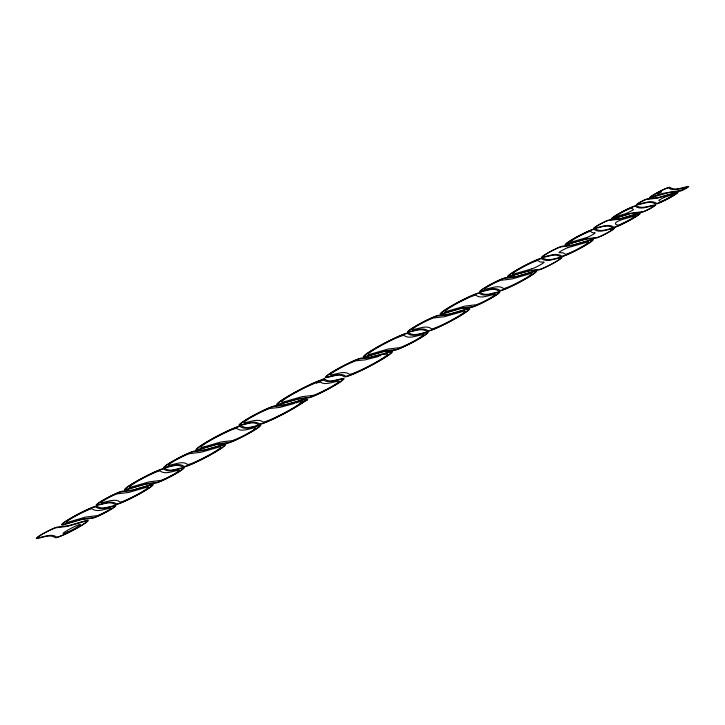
<?xml version="1.0" encoding="UTF-8"?>
<svg xmlns="http://www.w3.org/2000/svg" width="725" height="725" viewBox="0 0 725 725"><rect width="100%" height="100%" fill="white"/><g stroke="black" fill="none" stroke-linecap="round" stroke-linejoin="round"><path stroke-width="1.09" d="M617.283 225.176C608.628 221.578 632.508 217.319 633.976 215.887A10.268 0.97 -27.6 0 1 635.426 215.606M687.454 187.258C677.503 193.53 662.188 190.892 651.113 197.698A11.482 1.078 -27.6 0 1 656.415 193.131A11.482 1.078 -27.6 0 1 669.773 187.322C675.002 191.173 682.606 187.195 688.342 186.533A5.021 0.471 -27.6 0 1 685.687 188.636A5.021 0.471 -27.6 0 1 679.923 191.21L669.519 192.406L653.433 196.928M411.99 342.562L411.909 342.608A17.953 1.686 -27.6 0 1 396.657 349.432L396.421 349.495A17.953 1.686 -27.6 0 1 395.333 349.658L384.884 350.918L368.2 355.757A24.405 2.293 -27.6 0 1 379.465 346.042A24.405 2.293 -27.6 0 1 407.867 333.699C412.815 337.315 419.92 333.645 425.385 332.938A17.953 1.686 -27.6 0 1 426.499 332.766M664.209 197.345L658.771 200.245L660.23 201.459M626.898 213.25L633.605 209.67L631.801 208.356M615.045 217.835L614.374 218.053A12.923 1.214 -27.6 0 1 612.48 218.37M386.923 352.848L387.485 352.658A25.846 2.429 -27.6 0 1 375.559 362.944A25.846 2.429 -27.6 0 1 345.49 376.021C340.514 372.514 333.563 376.003 328.09 376.773A19.385 1.822 -27.6 0 1 338.321 368.672A19.385 1.822 -27.6 0 1 360.542 358.721L368.11 358.041L379.565 355.187M383.897 354.652L384.468 354.462A21.759 2.048 -27.6 0 1 374.426 363.116A21.759 2.048 -27.6 0 1 349.106 374.127C344.293 370.575 336.898 374.073 331.379 374.888A15.297 1.441 -27.6 0 1 339.454 368.499A15.297 1.441 -27.6 0 1 356.99 360.642L364.929 359.908L376.375 357.035M300.676 400.581L301.237 400.39A25.846 2.429 -27.6 0 1 289.311 410.676A25.846 2.429 -27.6 0 1 259.242 423.753C254.267 420.228 247.307 423.744 241.842 424.506A19.385 1.822 -27.6 0 1 252.073 416.395A19.385 1.822 -27.6 0 1 274.295 406.453L282.315 405.683L294.558 402.538M297.649 402.384L298.22 402.185A21.759 2.048 -27.6 0 1 288.178 410.848A21.759 2.048 -27.6 0 1 262.858 421.859C258.272 418.352 250.614 421.742 245.132 422.621A15.297 1.441 -27.6 0 1 253.206 416.222A15.297 1.441 -27.6 0 1 270.742 408.374L280.104 407.359L294.577 403.39M569.669 243.482L568.645 243.827A15.796 1.486 -27.6 0 1 575.94 237.537A15.796 1.486 -27.6 0 1 594.319 229.544C599.421 233.387 606.916 229.363 612.525 228.765A9.334 0.879 -27.6 0 1 613.187 228.683M464.136 310.146L465.097 309.82A22.973 2.166 -27.6 0 1 454.493 318.964A22.973 2.166 -27.6 0 1 427.768 330.591C422.829 326.875 415.615 330.663 410.132 331.343A16.512 1.55 -27.6 0 1 418.851 324.447A16.512 1.55 -27.6 0 1 437.782 315.964L445.92 315.194L458.309 312.004M461.1 311.949L462.079 311.623A18.886 1.776 -27.6 0 1 453.361 319.136A18.886 1.776 -27.6 0 1 431.384 328.697C426.354 324.909 419.014 328.769 413.422 329.467A12.425 1.169 -27.6 0 1 412.462 329.549M387.803 352.278L385.274 353.111M653.714 196.557L652.174 197.073A10.05 0.943 -27.6 0 1 650.751 197.345M614.637 218.243L631.067 213.549L641.752 212.28A7.893 0.743 -27.6 0 0 650.805 208.229A7.893 0.743 -27.6 0 0 654.974 204.93C649.256 205.655 641.815 209.525 636.641 205.71A14.355 1.35 -27.6 0 0 619.938 212.978A14.355 1.35 -27.6 0 0 613.314 218.687L630.632 213.259L643.002 211.609A6.462 0.607 -27.6 0 0 649.228 208.936A6.462 0.607 -27.6 0 0 654.349 205.601A6.462 0.607 -27.6 0 0 653.814 205.592C648.032 206.362 640.61 210.159 635.372 206.38A12.923 1.214 -27.6 0 0 623.337 211.292A12.923 1.214 -27.6 0 0 612.462 218.325M300.123 400.762L299.017 401.124M297.078 402.574L295.954 402.946M569.27 243.899L572.949 242.413M463.502 310.354L458.762 311.868M460.447 312.167L444.434 316.707L434.23 317.894A12.425 1.169 -27.6 0 0 422.322 322.997A12.425 1.169 -27.6 0 0 412.407 329.431M513.735 274.902L511.451 275.663A18.669 1.758 -27.6 0 1 520.07 268.232A18.669 1.758 -27.6 0 1 541.783 258.789C546.877 262.495 554.145 258.762 559.763 258.018A12.207 1.151 -27.6 0 1 560.706 257.937M385.537 353.311L384.458 353.664M571.336 242.929L567.584 244.452A17.228 1.622 -27.6 0 1 575.541 237.601A17.228 1.622 -27.6 0 1 595.588 228.882C600.662 232.707 608.121 228.683 613.685 228.103A10.766 1.015 -27.6 0 1 608.003 232.607A10.766 1.015 -27.6 0 1 595.651 238.135L586.552 239.078L572.496 242.857M298.473 401.306L297.141 401.732M570.901 243.364L585.691 238.851L596.902 237.456A9.334 0.879 -27.6 0 0 605.565 233.767A9.334 0.879 -27.6 0 0 613.278 228.864M513.391 275.301L528.126 270.788L539.337 269.383A12.207 1.151 -27.6 0 0 550.955 264.407A12.207 1.151 -27.6 0 0 560.769 258.064M383.915 353.836L383.389 353.999M380.824 355.658L380.281 355.83M384.567 353.338L370.738 357.09L361.793 358.041A20.817 1.958 -27.6 0 0 337.923 368.726A20.817 1.958 -27.6 0 0 326.93 377.435C332.331 376.728 339.327 373.121 344.212 376.683A27.278 2.565 -27.6 0 0 375.958 362.881A27.278 2.565 -27.6 0 0 388.546 352.024M296.616 401.904L295.066 402.384M382.084 354.416L381.314 354.652M378.948 356.256L376.882 356.89M518.511 273.388L510.391 276.288A20.101 1.894 -27.6 0 1 519.671 268.295A20.101 1.894 -27.6 0 1 543.061 258.118C548.118 261.816 555.332 258.1 560.923 257.357A13.639 1.287 -27.6 0 1 553.728 263.057A13.639 1.287 -27.6 0 1 538.086 270.062L529.875 270.842L518.058 273.842M380.806 354.806L380.054 355.032M663.919 197.436L672.256 194.771A7.404 0.698 -27.6 0 1 673.244 194.554M627.08 213.195L617.392 216.258A8.836 0.834 -27.6 0 1 616.178 216.512M259.106 425.747A17.953 1.686 -27.6 0 0 257.991 425.928C252.517 426.672 245.585 430.197 240.528 426.78A24.405 2.293 -27.6 0 0 212.081 439.033A24.405 2.293 -27.6 0 0 200.807 448.748L217.5 443.908L227.94 442.64A17.953 1.686 -27.6 0 0 229.028 442.486L229.263 442.422M587.033 237.438L571.672 242.023A11.709 1.106 -27.6 0 1 569.977 242.331M532.014 268.767L514.478 273.86A14.582 1.368 -27.6 0 1 521.202 268.06A14.582 1.368 -27.6 0 1 538.168 260.683L540.016 261.933L543.822 262.205M568.482 247.506A5.483 0.517 -27.6 0 0 562.292 250.315A5.483 0.517 -27.6 0 0 559.247 252.635L563.234 252.862L565.246 254.158A13.141 1.233 -27.6 0 0 580.698 247.424A13.141 1.233 -27.6 0 0 586.607 242.277L568.146 247.578M687.4 187.159C681.636 187.875 673.652 191.817 668.504 187.983A10.05 0.943 -27.6 0 0 659.152 191.808A10.05 0.943 -27.6 0 0 650.688 197.209M594.908 233.006L592.171 232.58L590.694 231.438A11.709 1.106 -27.6 0 0 579.792 235.897A11.709 1.106 -27.6 0 0 569.932 242.222M594.672 232.997L594.754 232.997A4.903 0.462 -27.6 0 1 592.008 235.063A4.903 0.462 -27.6 0 1 586.434 237.583M656.614 203.353C651.313 199.602 643.845 203.399 638.045 204.142A5.03 0.471 -27.6 0 1 637.683 204.187A5.03 0.471 -27.6 0 1 641.734 201.487A5.03 0.471 -27.6 0 1 646.464 199.466L657.575 198.115L675.274 192.977A11.482 1.078 -27.6 0 1 676.933 192.678M673.326 194.726A7.404 0.698 -27.6 0 1 667.109 198.65A7.404 0.698 -27.6 0 1 660.339 201.514M616.096 216.349A8.836 0.834 -27.6 0 1 623.536 211.627A8.836 0.834 -27.6 0 1 631.656 208.211M635.499 215.742A10.268 0.97 -27.6 0 1 626.844 221.27A10.268 0.97 -27.6 0 1 617.356 225.23M543.714 262.205A7.042 0.662 -27.6 0 1 539.672 265.214A7.042 0.662 -27.6 0 1 531.86 268.803M676.978 192.768A11.482 1.078 -27.6 0 1 667.299 198.985A11.482 1.078 -27.6 0 1 656.651 203.399M594.826 227.922A7.893 0.743 -27.6 0 0 595.334 227.849C600.998 227.197 608.502 223.264 613.667 227.07A14.355 1.35 -27.6 0 0 630.369 219.802A14.355 1.35 -27.6 0 0 636.994 214.083L619.639 219.14L608.556 220.491A7.893 0.743 -27.6 0 0 601.315 223.572A7.893 0.743 -27.6 0 0 594.717 227.732M542.726 256.913A10.766 1.015 -27.6 0 0 543.533 256.822C549.197 256.07 556.501 252.318 561.63 256.052A17.228 1.622 -27.6 0 0 581.677 247.334A17.228 1.622 -27.6 0 0 589.624 240.473L572.433 245.476L561.558 246.799A10.766 1.015 -27.6 0 0 551.435 251.122A10.766 1.015 -27.6 0 0 542.653 256.75M480.874 291.115A13.639 1.287 -27.6 0 0 481.953 291.051C487.544 290.308 494.767 286.593 499.824 290.281A20.101 1.894 -27.6 0 0 523.214 280.113A20.101 1.894 -27.6 0 0 532.485 272.111L515.493 277.05L504.799 278.346A13.639 1.287 -27.6 0 0 491.65 283.992A13.639 1.287 -27.6 0 0 480.838 291.042M426.853 332.956A17.953 1.686 -27.6 0 1 412.462 342.318M426.617 332.775A17.953 1.686 -27.6 0 1 426.798 332.847M259.468 425.947A17.953 1.686 -27.6 0 1 252.191 431.321L251.72 431.602A17.953 1.686 -27.6 0 1 229.263 442.422M259.233 425.756A17.953 1.686 -27.6 0 1 259.414 425.838M97.367 504.627A13.639 1.287 -27.6 0 0 98.455 504.555C104.047 503.812 111.26 500.105 116.317 503.793A20.101 1.894 -27.6 0 0 139.708 493.625A20.101 1.894 -27.6 0 0 148.988 485.623L131.986 490.553L121.293 491.858A13.639 1.287 -27.6 0 0 108.143 497.504A13.639 1.287 -27.6 0 0 97.331 504.546M114.749 506.286A12.207 1.151 -27.6 0 1 104.935 512.629A12.207 1.151 -27.6 0 1 93.307 517.605L82.405 518.946L65.431 523.885A18.669 1.758 -27.6 0 1 74.05 516.454A18.669 1.758 -27.6 0 1 95.763 507.011C100.857 510.717 108.116 506.983 113.743 506.24A12.207 1.151 -27.6 0 1 114.686 506.159M37.609 537.823A10.766 1.015 -27.6 0 0 38.407 537.732C44.071 536.98 51.384 533.228 56.505 536.962A17.228 1.622 -27.6 0 0 76.551 528.244A17.228 1.622 -27.6 0 0 84.508 521.384L67.307 526.386L56.441 527.709A10.766 1.015 -27.6 0 0 46.309 532.032A10.766 1.015 -27.6 0 0 37.528 537.66M111.088 508.234A8.12 0.761 -27.6 0 1 104.309 512.521A8.12 0.761 -27.6 0 1 96.86 515.683L85.758 517.043L68.449 522.082A14.582 1.368 -27.6 0 1 75.182 516.282A14.582 1.368 -27.6 0 1 92.148 508.905C97.331 512.684 104.726 508.887 110.454 508.125A8.12 0.761 -27.6 0 1 110.998 508.044M101.065 502.76A9.552 0.897 -27.6 0 0 101.745 502.679C107.436 501.918 114.795 498.138 119.942 501.899A16.013 1.504 -27.6 0 0 138.575 493.798A16.013 1.504 -27.6 0 0 145.961 487.418L128.633 492.456L117.74 493.779A9.552 0.897 -27.6 0 0 108.813 497.586A9.552 0.897 -27.6 0 0 100.974 502.588M179.292 470.353A10.993 1.033 -27.6 0 1 170.393 476.08A10.993 1.033 -27.6 0 1 159.989 480.53L149.169 481.844L131.95 486.847A17.454 1.64 -27.6 0 1 140.007 479.896A17.454 1.64 -27.6 0 1 160.316 471.069C165.363 474.893 172.786 470.978 178.386 470.298A10.993 1.033 -27.6 0 1 179.211 470.208M168.526 465.223A12.425 1.169 -27.6 0 0 169.478 465.142C175.015 464.526 182.473 460.484 187.44 464.372A18.886 1.776 -27.6 0 0 209.416 454.82A18.886 1.776 -27.6 0 0 218.134 447.298L201.242 452.219L190.285 453.569A12.425 1.169 -27.6 0 0 178.377 458.68A12.425 1.169 -27.6 0 0 168.463 465.115M423.228 334.814A13.866 1.305 -27.6 0 1 412.326 341.946A13.866 1.305 -27.6 0 1 398.886 347.737L388.247 349.015L371.218 353.963A20.318 1.912 -27.6 0 1 380.598 345.87A20.318 1.912 -27.6 0 1 404.242 335.593C409.29 339.282 416.531 335.539 422.095 334.823A13.866 1.305 -27.6 0 1 423.192 334.76M494.994 294.622A10.993 1.033 -27.6 0 1 486.094 300.349A10.993 1.033 -27.6 0 1 475.7 304.799L464.87 306.113L447.66 311.107A17.454 1.64 -27.6 0 1 455.717 304.165A17.454 1.64 -27.6 0 1 476.017 295.338C481.065 299.153 488.496 295.247 494.097 294.558A10.993 1.033 -27.6 0 1 494.912 294.477M484.572 289.248A9.552 0.897 -27.6 0 0 485.252 289.166C490.943 288.414 498.293 284.626 503.44 288.387A16.013 1.504 -27.6 0 0 522.072 280.285A16.013 1.504 -27.6 0 0 529.467 273.914L512.14 278.944L501.247 280.267A9.552 0.897 -27.6 0 0 492.32 284.073A9.552 0.897 -27.6 0 0 484.472 289.085M657.638 193.638L661.553 191.618L657.638 193.638M322.969 379.229L316.354 382.909L318.085 382.646L324.7 378.967L322.969 379.229M305.968 400.019L300.087 403.29L301.817 403.028L307.699 399.747L305.968 400.019M676.334 192.343L658.69 197.463L647.715 198.786A6.462 0.607 -27.6 0 0 640.302 202.103A6.462 0.607 -27.6 0 0 636.894 204.803C642.549 204.242 650.18 200.1 655.337 204.024A12.923 1.214 -27.6 0 0 670.371 197.481A12.923 1.214 -27.6 0 0 676.334 192.343M285.07 401.55L284.78 401.641A21.759 2.048 -27.6 0 1 294.821 392.986A21.759 2.048 -27.6 0 1 320.142 381.975C325.153 385.646 332.34 381.93 337.868 381.214A15.297 1.441 -27.6 0 1 329.793 387.612A15.297 1.441 -27.6 0 1 312.257 395.46L301.709 396.738L285.07 401.55M282.043 403.354L281.762 403.444A25.846 2.429 -27.6 0 1 293.688 393.158A25.846 2.429 -27.6 0 1 323.767 380.081C328.624 383.779 335.847 379.837 341.158 379.329A19.385 1.822 -27.6 0 1 330.935 387.44A19.385 1.822 -27.6 0 1 308.705 397.382L298.347 398.632L282.043 403.354M221.152 445.503L204.595 450.325L193.838 451.648A16.512 1.55 -27.6 0 0 174.906 460.121A16.512 1.55 -27.6 0 0 166.188 467.027C171.626 466.42 178.948 462.45 183.824 466.266A22.973 2.166 -27.6 0 0 210.549 454.647A22.973 2.166 -27.6 0 0 221.152 445.503M638.054 213.458L620.745 218.488L609.807 219.82A9.334 0.879 -27.6 0 0 599.104 224.605A9.334 0.879 -27.6 0 0 594.183 228.511C599.793 227.913 607.278 223.889 612.389 227.732A15.796 1.486 -27.6 0 0 630.768 219.738A15.796 1.486 -27.6 0 0 638.054 213.458M590.304 239.975L573.412 244.851L562.808 246.119A12.207 1.151 -27.6 0 0 548.816 252.382A12.207 1.151 -27.6 0 0 542.373 257.484C548 256.741 555.259 253.007 560.353 256.713A18.669 1.758 -27.6 0 0 582.075 247.27A18.669 1.758 -27.6 0 0 590.685 239.839L590.304 239.975M533.546 271.476L516.671 276.379L506.041 277.675A15.071 1.423 -27.6 0 0 488.759 285.405A15.071 1.423 -27.6 0 0 480.802 291.713C486.303 291.033 493.589 287.2 498.546 290.952A21.533 2.03 -27.6 0 0 523.604 280.049A21.533 2.03 -27.6 0 0 533.546 271.476M445.15 312.738L444.642 312.91A21.533 2.03 -27.6 0 1 454.584 304.337A21.533 2.03 -27.6 0 1 479.642 293.444C484.599 297.187 491.885 293.353 497.386 292.673A15.08 1.423 -27.6 0 1 489.429 298.981A15.08 1.423 -27.6 0 1 472.147 306.72L461.517 308.007L445.15 312.738M444.153 313.354L443.582 313.544A22.973 2.166 -27.6 0 1 454.185 304.4A22.973 2.166 -27.6 0 1 480.911 292.773C485.786 296.588 493.109 292.628 498.546 292.012A16.512 1.55 -27.6 0 1 489.828 298.917A16.512 1.55 -27.6 0 1 470.897 307.391L460.384 308.669L444.153 313.354M466.157 309.185L449.473 314.034L439.033 315.293A17.944 1.686 -27.6 0 0 418.452 324.501A17.944 1.686 -27.6 0 0 408.982 332.005C414.519 331.171 421.442 327.8 426.49 331.252A24.405 2.293 -27.6 0 0 454.892 318.9A24.405 2.293 -27.6 0 0 466.157 309.185M367.702 356.202L367.14 356.392A25.846 2.429 -27.6 0 1 379.066 346.106A25.846 2.429 -27.6 0 1 409.136 333.029C414.057 336.627 421.116 332.983 426.536 332.277A19.385 1.822 -27.6 0 1 416.304 340.388A19.385 1.822 -27.6 0 1 394.083 350.329L383.724 351.58L367.702 356.202M281.073 403.952L280.702 404.079A27.278 2.565 -27.6 0 1 293.29 393.222A27.278 2.565 -27.6 0 1 325.036 379.42C329.92 382.981 336.926 379.374 342.318 378.667A20.817 1.958 -27.6 0 1 331.325 387.377A20.817 1.958 -27.6 0 1 307.463 398.061L297.232 399.285L281.073 403.952M302.298 399.756L286.031 404.487L275.545 405.773A20.817 1.958 -27.6 0 0 251.675 416.458A20.817 1.958 -27.6 0 0 240.682 425.167C246.083 424.451 253.079 420.853 257.964 424.415A27.278 2.565 -27.6 0 0 289.71 410.613A27.278 2.565 -27.6 0 0 302.298 399.756M204.269 446.799L203.834 446.944A20.318 1.912 -27.6 0 1 213.213 438.861A20.318 1.912 -27.6 0 1 236.858 428.575C241.896 432.272 249.137 428.529 254.702 427.813A13.866 1.305 -27.6 0 1 255.807 427.741A13.866 1.305 -27.6 0 1 244.941 434.937A13.866 1.305 -27.6 0 1 231.493 440.718L220.853 442.005L204.269 446.799M200.317 449.192L199.747 449.382A25.846 2.429 -27.6 0 1 211.682 439.096A25.846 2.429 -27.6 0 1 241.751 426.019C246.663 429.617 253.723 425.965 259.151 425.267A19.385 1.822 -27.6 0 1 248.92 433.369A19.385 1.822 -27.6 0 1 226.698 443.319L216.34 444.57L200.317 449.192M222.212 444.869L205.528 449.708L195.088 450.977A17.944 1.686 -27.6 0 0 174.507 460.185A17.944 1.686 -27.6 0 0 165.037 467.688C170.583 466.846 177.498 463.483 182.546 466.936A24.405 2.293 -27.6 0 0 210.948 454.584A24.405 2.293 -27.6 0 0 222.212 444.869M129.44 488.478L128.932 488.641A21.533 2.03 -27.6 0 1 138.874 480.068A21.533 2.03 -27.6 0 1 163.932 469.175C168.889 472.927 176.175 469.084 181.685 468.413A15.08 1.423 -27.6 0 1 173.728 474.712A15.08 1.423 -27.6 0 1 156.437 482.451L145.807 483.747L129.44 488.478M128.443 489.085L127.872 489.275A22.973 2.166 -27.6 0 1 138.475 480.131A22.973 2.166 -27.6 0 1 165.209 468.513C170.085 472.328 177.398 468.359 182.836 467.752A16.512 1.55 -27.6 0 1 174.118 474.657A16.512 1.55 -27.6 0 1 155.195 483.131L144.674 484.4L128.443 489.085M150.048 484.989L133.173 489.892L122.543 491.178A15.071 1.423 -27.6 0 0 105.252 498.918A15.071 1.423 -27.6 0 0 97.295 505.216C102.796 504.546 110.091 500.712 115.048 504.455A21.533 2.03 -27.6 0 0 140.106 493.562A21.533 2.03 -27.6 0 0 150.048 484.989M64.878 524.347L64.371 524.51A20.101 1.894 -27.6 0 1 73.651 516.517A20.101 1.894 -27.6 0 1 97.041 506.34C102.098 510.037 109.312 506.322 114.903 505.579A13.639 1.287 -27.6 0 1 107.699 511.279A13.639 1.287 -27.6 0 1 92.066 518.284L81.626 519.517L64.878 524.347M85.568 520.758L68.585 525.697L57.683 527.03A12.207 1.151 -27.6 0 0 43.69 533.292A12.207 1.151 -27.6 0 0 37.247 538.394C42.875 537.651 50.143 533.917 55.227 537.624A18.669 1.758 -27.6 0 0 76.95 528.181A18.669 1.758 -27.6 0 0 85.568 520.758M67.715 531.987A9.733 0.915 -27.6 0 0 80.403 524.483A9.733 0.915 -27.6 0 0 67.198 530.464A9.733 0.915 -27.6 0 0 67.715 531.987"/></g></svg>
